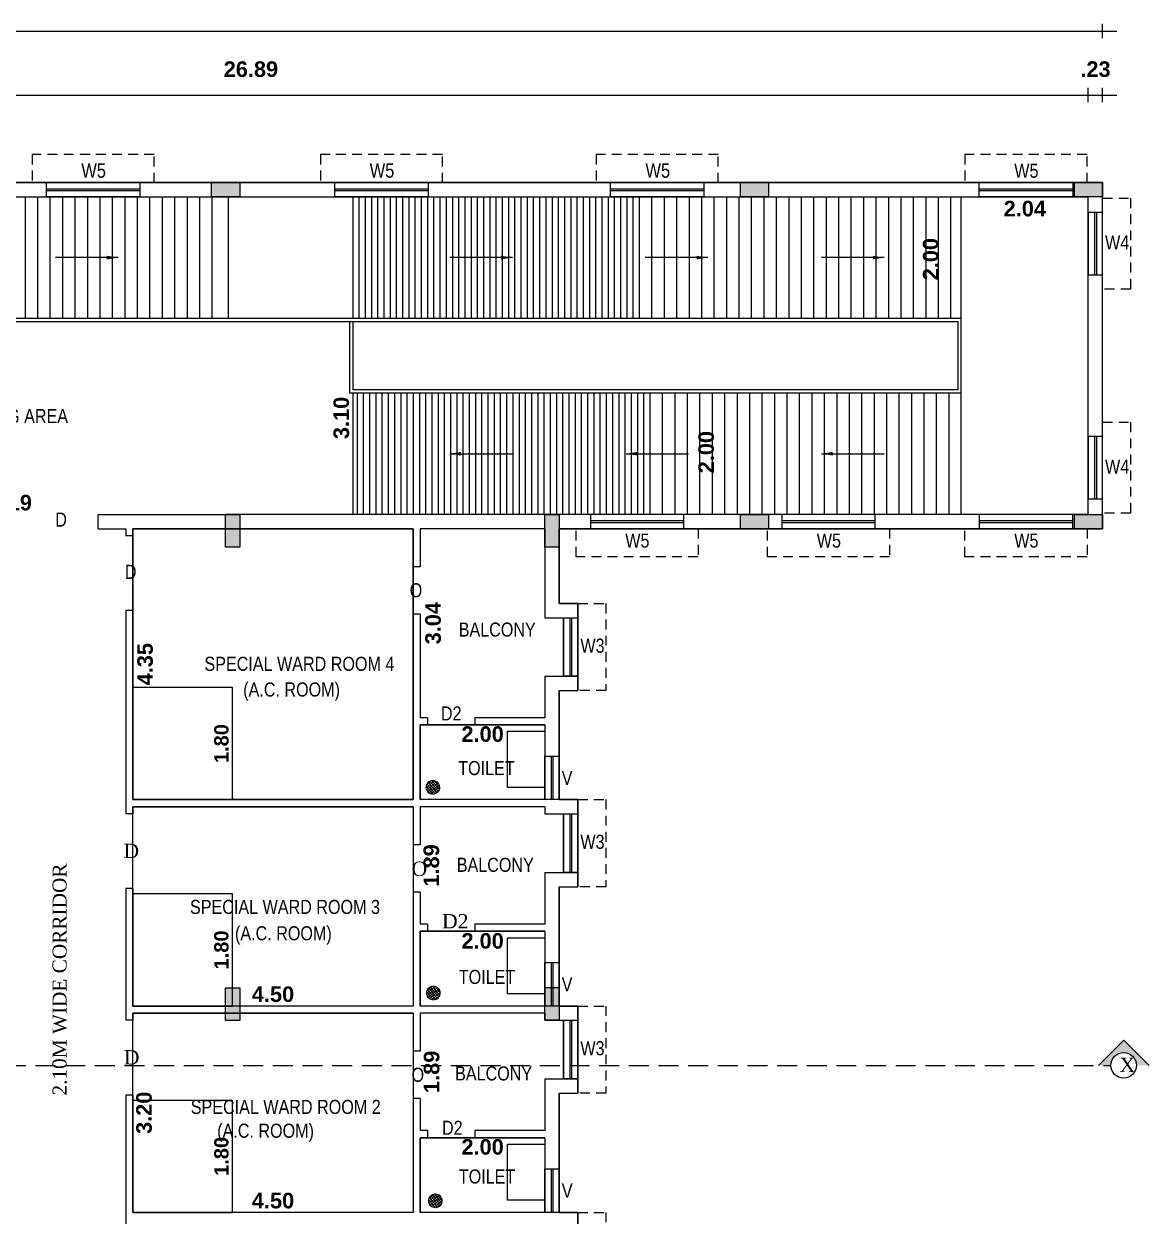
# Model space of a CAD drawing. Header units: metres. Extents: x 1336 to 1656, y -163 to -53.
# Drawn here: x 1477.2 to 1495.27, y -126.99 to -107.84 of the extents above; entities that cross this region are included whole.
import ezdxf

# ---------------------------------------------------------------- set-up
doc = ezdxf.new("R2010")
doc.units = ezdxf.units.M
doc.header["$PDMODE"] = 3
doc.header["$PDSIZE"] = -15
doc.linetypes.add('HIDDEN', pattern=[9.525, 6.35, -3.175])
for name, color, linetype in [('.', 7, 'Continuous'), ('BLK_1_FLR_1_BLT_UP_AREA', 12, 'Continuous'), ('BLK_1_FLR_1_CARPET_AREA', 12, 'Continuous'), ('BLK_1_FLR_1_REGULAR_ROOM_12', 7, 'Continuous'), ('BLK_1_FLR_1_REGULAR_ROOM_13', 7, 'Continuous'), ('BLK_1_FLR_1_REGULAR_ROOM_14', 12, 'Continuous'), ('BLK_1_FLR_1_ROOF_AREA', 54, 'Continuous'), ('BLK_1_FLR_1_ROOM_12_LIGHT_VENTILATION_1', 7, 'Continuous'), ('BLK_1_FLR_1_ROOM_13_LIGHT_VENTILATION_1', 7, 'Continuous'), ('BLK_1_FLR_1_ROOM_14_LIGHT_VENTILATION_1', 7, 'Continuous'), ('BLK_1_FLR_1_WC_BATH', 3, 'Continuous'), ('TOILET_VENTILATION', 7, 'Continuous')]:
    doc.layers.add(name, color=color, linetype=linetype)
doc.layers.add('BLK_1_FLR_1_WASH', color=55, linetype='Continuous', lineweight=5)
doc.styles.add('Ar Bold', font='arialbd.ttf')
doc.styles.get("Standard").update_dxf_attribs({"font": 'times.ttf'})
doc.styles.add('style5', font='swissc.ttf')
doc.dimstyles.new('Copy(5) of Standard', dxfattribs={"dimtxt": 0.23, "dimasz": 0.18, "dimexe": 0.18, "dimexo": 0.0625, "dimgap": 0.09, "dimtad": 0, "dimtih": 1, "dimtoh": 1, "dimzin": 0, "dimdsep": 46, "dimtxsty": 'Standard', "dimcen": 0.09, "dimadec": 0, "dimazin": 0, "dimtfac": 1, "dimtofl": 0, "dimtmove": 0, "dimatfit": 3, "dimfxl": 0, "dimtolj": 1, "dimtzin": 0, "dimarcsym": 0})
doc.dimstyles.new('~dimensions', dxfattribs={"dimtxt": 0.25, "dimasz": 0.17, "dimexe": 0.05, "dimexo": 0.0625, "dimgap": 0.06, "dimtad": 1, "dimzin": 4, "dimdsep": 46, "dimtxsty": 'Ar Bold', "dimcen": 0.09, "dimse1": 1, "dimse2": 1, "dimsd1": 1, "dimsd2": 1, "dimclrt": 71, "dimadec": 0, "dimazin": 0, "dimtfac": 1, "dimtix": 1, "dimtofl": 0, "dimtmove": 2, "dimatfit": 3, "dimfxl": 0, "dimtolj": 1, "dimtzin": 0, "dimarcsym": 0})
pattern_1 = [(38.805684, (75.312656, -255.53128), (-0.0198971256, 0.02474200664), []), (128.805684, (75.312656, -255.53128), (-0.02474200664, -0.0198971256), [])]
pattern_2 = [(38.805684, (75.281885, -252.193918), (-0.0198971256, 0.02474200664), []), (128.805684, (75.281885, -252.193918), (-0.02474200664, -0.0198971256), [])]
pattern_3 = [(38.805684, (75.272835, -248.889802), (-0.0198971256, 0.02474200664), []), (128.805684, (75.272835, -248.889802), (-0.02474200664, -0.0198971256), [])]

# ---------------------------------------------------------------- blocks, each defined once
blk = doc.blocks.new('*D1077')
at = {"layer": 'Defpoints', "color": 0}
for p in [(1478.952, -126.934), (1483.452, -126.934), (1483.452, -126.934)]:
    blk.add_point(p, dxfattribs=at)
at = {"color": 71, "insert": (1481.202, -126.746), "char_height": 0.25, "attachment_point": 5, "style": 'Ar Bold'}
blk.add_mtext('\\A1;4.50', dxfattribs=at)
blk = doc.blocks.new('*D1079')
at = {"layer": 'Defpoints', "color": 0}
for p in [(1478.952, -123.734), (1479.32, -123.734), (1478.952, -126.934)]:
    blk.add_point(p, dxfattribs=at)
at = {"color": 71, "insert": (1479.132, -125.334), "char_height": 0.25, "attachment_point": 5, "rotation": 90, "style": 'Ar Bold'}
blk.add_mtext('\\A1;3.20', dxfattribs=at)
blk = doc.blocks.new('*D1081')
at = {"layer": 'Defpoints', "color": 0}
for p in [(1483.567, -125.734), (1485.567, -125.734), (1485.567, -126.07)]:
    blk.add_point(p, dxfattribs=at)
at = {"color": 71, "insert": (1484.567, -125.883), "char_height": 0.25, "attachment_point": 5, "style": 'Ar Bold'}
blk.add_mtext('\\A1;2.00', dxfattribs=at)
blk = doc.blocks.new('*D1082')
at = {"layer": 'Defpoints', "color": 0}
for p in [(1483.567, -123.734), (1483.936, -123.734), (1483.567, -125.619)]:
    blk.add_point(p, dxfattribs=at)
at = {"color": 71, "insert": (1483.749, -124.676), "char_height": 0.25, "attachment_point": 5, "rotation": 90, "style": 'Ar Bold'}
blk.add_mtext('\\A1;1.89', dxfattribs=at)
blk = doc.blocks.new('*D1083')
at = {"layer": 'Defpoints', "color": 0}
for p in [(1478.952, -123.619), (1483.452, -123.619), (1483.452, -123.619)]:
    blk.add_point(p, dxfattribs=at)
at = {"color": 71, "insert": (1481.202, -123.431), "char_height": 0.25, "attachment_point": 5, "style": 'Ar Bold'}
blk.add_mtext('\\A1;4.50', dxfattribs=at)
blk = doc.blocks.new('*D1084')
at = {"layer": 'Defpoints', "color": 0}
for p in [(1483.567, -122.419), (1485.567, -122.419), (1485.567, -122.762)]:
    blk.add_point(p, dxfattribs=at)
at = {"color": 71, "insert": (1484.567, -122.574), "char_height": 0.25, "attachment_point": 5, "style": 'Ar Bold'}
blk.add_mtext('\\A1;2.00', dxfattribs=at)
blk = doc.blocks.new('*D1085')
at = {"layer": 'Defpoints', "color": 0}
for p in [(1483.567, -120.419), (1483.933, -120.419), (1483.567, -122.304)]:
    blk.add_point(p, dxfattribs=at)
at = {"color": 71, "insert": (1483.745, -121.361), "char_height": 0.25, "attachment_point": 5, "rotation": 90, "style": 'Ar Bold'}
blk.add_mtext('\\A1;1.89', dxfattribs=at)
blk = doc.blocks.new('*D1086')
at = {"layer": 'Defpoints', "color": 0}
for p in [(1478.952, -115.954), (1479.283, -115.954), (1478.952, -120.304)]:
    blk.add_point(p, dxfattribs=at)
at = {"color": 71, "insert": (1479.149, -118.129), "char_height": 0.25, "attachment_point": 5, "rotation": 90, "style": 'Ar Bold'}
blk.add_mtext('\\A1;4.35', dxfattribs=at)
blk = doc.blocks.new('*D1087')
at = {"layer": 'Defpoints', "color": 0}
for p in [(1483.567, -119.104), (1485.567, -119.104), (1485.567, -119.441)]:
    blk.add_point(p, dxfattribs=at)
at = {"color": 71, "insert": (1484.567, -119.253), "char_height": 0.25, "attachment_point": 5, "style": 'Ar Bold'}
blk.add_mtext('\\A1;2.00', dxfattribs=at)
blk = doc.blocks.new('*D1088')
at = {"layer": 'Defpoints', "color": 0}
for p in [(1483.567, -115.954), (1483.961, -115.954), (1483.567, -118.989)]:
    blk.add_point(p, dxfattribs=at)
at = {"color": 71, "insert": (1483.773, -117.471), "char_height": 0.25, "attachment_point": 5, "rotation": 90, "style": 'Ar Bold'}
blk.add_mtext('\\A1;3.04', dxfattribs=at)
blk = doc.blocks.new('*D1115')
at = {"layer": 'Defpoints', "color": 0}
for p in [(1471.302, -115.724), (1482.487, -115.724), (1482.487, -115.724)]:
    blk.add_point(p, dxfattribs=at)
at = {"color": 71, "insert": (1476.894, -115.536), "char_height": 0.25, "attachment_point": 5, "style": 'Ar Bold'}
blk.add_mtext('\\A1;11.19', dxfattribs=at)
blk = doc.blocks.new('*D1116')
at = {"layer": 'Defpoints', "color": 0}
for p in [(1482.487, -112.624), (1482.487, -112.624), (1482.487, -115.724)]:
    blk.add_point(p, dxfattribs=at)
at = {"color": 71, "insert": (1482.299, -114.174), "char_height": 0.25, "attachment_point": 5, "rotation": 90, "style": 'Ar Bold'}
blk.add_mtext('\\A1;3.10', dxfattribs=at)
blk = doc.blocks.new('*D1118')
at = {"layer": 'Defpoints', "color": 0}
for p in [(1494.292, -108.762), (1467.402, -108.875), (1494.292, -108.875)]:
    blk.add_point(p, dxfattribs=at)
at = {"color": 71, "insert": (1480.847, -108.574), "char_height": 0.25, "attachment_point": 5, "style": 'Ar Bold'}
blk.add_mtext('\\A1;26.89', dxfattribs=at)
blk = doc.blocks.new('*D1119')
at = {"layer": 'Defpoints', "color": 0}
for p in [(1494.522, -108.762), (1494.292, -108.875), (1494.522, -108.875)]:
    blk.add_point(p, dxfattribs=at)
at = {"color": 71, "insert": (1494.407, -108.574), "char_height": 0.25, "attachment_point": 5, "style": 'Ar Bold'}
blk.add_mtext('\\A1;.23', dxfattribs=at)
blk = doc.blocks.new('*D1121')
at = {"layer": 'Defpoints', "color": 0}
for p in [(1471.302, -115.724), (1482.487, -115.724), (1482.487, -115.724)]:
    blk.add_point(p, dxfattribs=at)
at = {"color": 71, "insert": (1476.894, -115.536), "char_height": 0.25, "attachment_point": 5, "style": 'Ar Bold'}
blk.add_mtext('\\A1;11.19', dxfattribs=at)
blk = doc.blocks.new('*D1127')
at = {"layer": 'Defpoints', "color": 0}
for p in [(1491.887, -110.624), (1491.887, -112.624), (1491.949, -112.624)]:
    blk.add_point(p, dxfattribs=at)
at = {"color": 71, "insert": (1491.762, -111.624), "char_height": 0.25, "attachment_point": 5, "rotation": 90, "style": 'Ar Bold'}
blk.add_mtext('\\A1;2.00', dxfattribs=at)
blk = doc.blocks.new('*D1128')
at = {"layer": 'Defpoints', "color": 0}
for p in [(1487.344, -113.724), (1487.344, -115.724), (1488.345, -115.724)]:
    blk.add_point(p, dxfattribs=at)
at = {"color": 71, "insert": (1488.158, -114.724), "char_height": 0.25, "attachment_point": 5, "rotation": 90, "style": 'Ar Bold'}
blk.add_mtext('\\A1;2.00', dxfattribs=at)
blk = doc.blocks.new('*D1129')
at = {"layer": 'Defpoints', "color": 0}
for p in [(1492.252, -110.874), (1492.252, -111.002), (1494.292, -110.874)]:
    blk.add_point(p, dxfattribs=at)
at = {"color": 71, "insert": (1493.272, -110.814), "char_height": 0.25, "attachment_point": 5, "style": 'Ar Bold'}
blk.add_mtext('\\A1;2.04', dxfattribs=at)

msp = doc.modelspace()

# ---------------------------------------------------------------- hatches: boundary and pattern name
at = {"layer": '.'}
h = msp.add_hatch(color=256, dxfattribs=at)
h.dxf.hatch_style = 1
h.paths.add_polyline_path([(1480.2166, -110.3938), (1480.2166, -110.6238), (1480.6666, -110.6238), (1480.6666, -110.3938)])
h = msp.add_hatch(color=256, dxfattribs=at)
h.dxf.hatch_style = 1
h.paths.add_polyline_path([(1488.7096, -110.3938), (1488.7096, -110.6238), (1489.1596, -110.6238), (1489.1596, -110.3938)])
h = msp.add_hatch(color=256, dxfattribs=at)
h.dxf.hatch_style = 1
h.paths.add_polyline_path([(1494.0716, -110.3938), (1494.0716, -110.6238), (1494.5216, -110.6238), (1494.5216, -110.3938)])
h = msp.add_hatch(color=256, dxfattribs=at)
h.dxf.hatch_style = 1
h.paths.add_polyline_path([(1480.6666, -115.7238), (1480.4366, -115.7238), (1480.4366, -116.2488), (1480.6666, -116.2488)])
h = msp.add_hatch(color=256, dxfattribs=at)
h.dxf.hatch_style = 1
h.paths.add_polyline_path([(1485.7966, -115.7238), (1485.5666, -115.7238), (1485.5666, -116.2488), (1485.7966, -116.2488)])
h = msp.add_hatch(color=256, dxfattribs=at)
h.dxf.hatch_style = 1
h.paths.add_polyline_path([(1488.7096, -115.7238), (1488.7096, -115.9538), (1489.1596, -115.9538), (1489.1596, -115.7238)])
h = msp.add_hatch(color=256, dxfattribs=at)
h.dxf.hatch_style = 1
h.paths.add_polyline_path([(1494.0716, -115.7238), (1494.0716, -115.9538), (1494.5216, -115.9538), (1494.5216, -115.7238)])
h = msp.add_hatch(color=256, dxfattribs=at)
h.dxf.hatch_style = 1
h.paths.add_polyline_path([(1480.6666, -123.3288), (1480.4366, -123.3288), (1480.4366, -123.8538), (1480.6666, -123.8538)])
h = msp.add_hatch(color=256, dxfattribs=at)
h.dxf.hatch_style = 1
h.paths.add_polyline_path([(1485.7966, -123.3238), (1485.5666, -123.3238), (1485.5666, -123.8488), (1485.7966, -123.8488)])
msp.add_hatch(color=256).paths.add_polyline_path([(1494.8618, -124.165), (1494.4551, -124.5717), (1494.6539, -124.5717, -1), (1495.0632, -124.5717), (1495.2685, -124.5717)])
at = {"layer": 'BLK_1_FLR_1_WASH'}
h = msp.add_hatch(dxfattribs=at)
h.set_pattern_fill('ANSI37', color=60, scale=0.01, angle=-6.19432)
h.set_pattern_definition(pattern_3)
edge = h.paths.add_edge_path()
edge.add_arc((1483.7681, -120.1064), 0.1112, 11.71868, 371.71868)
h.paths.add_polyline_path([(1483.7465, -120.0679), (1483.879, -120.0979), (1483.7307, -120.0646), (1483.7466, -120.0686)], flags=16)
h = msp.add_hatch(dxfattribs=at)
h.set_pattern_fill('ANSI37', color=60, scale=0.01, angle=-6.19432)
h.set_pattern_definition(pattern_3)
edge = h.paths.add_edge_path()
edge.add_arc((1483.7681, -120.1064), 0.1112, 11.71868, 371.71868)
h.paths.add_polyline_path([(1483.7465, -120.0679), (1483.879, -120.0979), (1483.7307, -120.0646), (1483.7466, -120.0686)], flags=16)
h = msp.add_hatch(dxfattribs=at)
h.set_pattern_fill('ANSI37', color=60, scale=0.01, angle=-6.19432)
h.set_pattern_definition(pattern_2)
edge = h.paths.add_edge_path()
edge.add_arc((1483.7772, -123.4106), 0.1112, 11.71868, 371.71868)
h.paths.add_polyline_path([(1483.7555, -123.372), (1483.8881, -123.4021), (1483.7398, -123.3687), (1483.7556, -123.3727)], flags=16)
h = msp.add_hatch(dxfattribs=at)
h.set_pattern_fill('ANSI37', color=60, scale=0.01, angle=-6.19432)
h.set_pattern_definition(pattern_2)
edge = h.paths.add_edge_path()
edge.add_arc((1483.7772, -123.4106), 0.1112, 11.71868, 371.71868)
h.paths.add_polyline_path([(1483.7555, -123.372), (1483.8881, -123.4021), (1483.7398, -123.3687), (1483.7556, -123.3727)], flags=16)
h = msp.add_hatch(dxfattribs=at)
h.set_pattern_fill('ANSI37', color=60, scale=0.01, angle=-6.19432)
h.set_pattern_definition(pattern_1)
edge = h.paths.add_edge_path()
edge.add_arc((1483.8079, -126.7479), 0.1112, 11.71868, 371.71868)
h.paths.add_polyline_path([(1483.7863, -126.7094), (1483.9188, -126.7394), (1483.7705, -126.7061), (1483.7864, -126.7101)], flags=16)
h = msp.add_hatch(dxfattribs=at)
h.set_pattern_fill('ANSI37', color=60, scale=0.01, angle=-6.19432)
h.set_pattern_definition(pattern_1)
edge = h.paths.add_edge_path()
edge.add_arc((1483.8079, -126.7479), 0.1112, 11.71868, 371.71868)
h.paths.add_polyline_path([(1483.7863, -126.7094), (1483.9188, -126.7394), (1483.7705, -126.7061), (1483.7864, -126.7101)], flags=16)

# ---------------------------------------------------------------- linework, layer by layer
at = {"color": 4}
for p, q in [((1466.9416, -107.9598), (1494.7516, -107.9598)), ((1494.5216, -108.0748), (1494.5216, -107.8448)), ((1494.2916, -109.1047), (1494.2916, -108.8747)), ((1494.5216, -109.1047), (1494.5216, -108.8747)), ((1466.9416, -108.9897), (1494.7516, -108.9897)), ((1477.5635, -110.4938), (1479.0635, -110.4938)), ((1477.5635, -110.5238), (1479.0635, -110.5238)), ((1482.1935, -110.4938), (1483.6935, -110.4938)), ((1482.1935, -110.5238), (1483.6935, -110.5238)), ((1486.621, -110.4938), (1488.121, -110.4938)), ((1486.621, -110.5238), (1488.121, -110.5238)), ((1492.5416, -110.4938), (1494.0416, -110.4938)), ((1492.5416, -110.5238), (1494.0416, -110.5238)), ((1494.3916, -110.8738), (1494.3916, -111.8738)), ((1494.4216, -110.8738), (1494.4216, -111.8738)), ((1494.3916, -114.4738), (1494.3916, -115.4738)), ((1494.4216, -114.4738), (1494.4216, -115.4738)), ((1486.2966, -115.8238), (1487.7966, -115.8238)), ((1489.3716, -115.8238), (1490.8716, -115.8238)), ((1492.5416, -115.8238), (1494.0416, -115.8238)), ((1486.2966, -115.8538), (1487.7966, -115.8538)), ((1489.3716, -115.8538), (1490.8716, -115.8538)), ((1492.5416, -115.8538), (1494.0416, -115.8538)), ((1485.8666, -117.3838), (1485.8666, -118.3238)), ((1485.9666, -117.3838), (1485.9666, -118.3238)), ((1485.9966, -117.3838), (1485.9966, -118.3238)), ((1485.8666, -120.5338), (1485.8666, -121.4738)), ((1485.9666, -120.5338), (1485.9666, -121.4738)), ((1485.9966, -120.5338), (1485.9966, -121.4738)), ((1485.8666, -123.8488), (1485.8666, -124.7888)), ((1485.9666, -123.8488), (1485.9666, -124.7888)), ((1485.9966, -123.8488), (1485.9966, -124.7888))]:
    msp.add_line(p, q, dxfattribs=at)
at = {"color": 1}
for p, q in [((1467.1716, -110.3938), (1494.5216, -110.3938)), ((1494.5216, -115.9538), (1494.5216, -110.3938)), ((1467.4016, -110.6238), (1494.2916, -110.6238)), ((1494.2916, -115.7238), (1494.2916, -110.6238)), ((1478.3966, -115.7238), (1480.4366, -115.7238)), ((1478.3966, -115.9538), (1478.3966, -115.7238)), ((1494.2916, -115.7238), (1480.4366, -115.7238)), ((1478.3966, -115.9538), (1478.8366, -115.9538)), ((1478.8366, -115.9538), (1478.8366, -116.0688)), ((1483.4466, -115.9538), (1478.9516, -115.9538)), ((1478.9516, -115.9538), (1478.9516, -116.0688)), ((1483.4516, -115.9538), (1481.5916, -115.9538)), ((1483.4516, -115.9538), (1483.4516, -116.5638)), ((1485.5666, -115.9538), (1483.5666, -115.9538)), ((1485.5666, -115.9538), (1483.5666, -115.9538)), ((1483.5666, -115.9538), (1483.5666, -116.5638)), ((1485.5666, -115.9538), (1485.5666, -117.3838)), ((1485.7966, -115.9538), (1485.7966, -117.1538)), ((1494.5216, -115.9538), (1485.7966, -115.9538)), ((1478.9516, -116.0688), (1478.8366, -116.0688)), ((1483.5666, -116.5638), (1483.4516, -116.5638)), ((1485.7966, -117.1538), (1486.0966, -117.1538)), ((1486.0966, -117.1538), (1486.0966, -118.5538)), ((1478.8366, -117.2688), (1478.8366, -120.5338)), ((1478.9516, -117.2688), (1478.8366, -117.2688)), ((1478.9516, -117.2688), (1478.9516, -120.3038)), ((1483.4516, -117.3238), (1483.4516, -120.3038)), ((1483.5666, -117.3238), (1483.4516, -117.3238)), ((1483.5666, -117.3238), (1483.5666, -118.9888)), ((1485.5666, -117.3838), (1486.0966, -117.3838)), ((1485.5666, -118.3238), (1485.5666, -118.9888)), ((1485.5666, -118.3238), (1486.0966, -118.3238)), ((1485.7966, -118.5538), (1485.7966, -120.3038)), ((1485.7966, -118.5538), (1486.0966, -118.5538)), ((1483.6816, -118.9888), (1483.5666, -118.9888)), ((1483.5666, -119.1038), (1483.5666, -120.3038)), ((1485.5666, -119.1038), (1483.5666, -119.1038)), ((1483.6816, -118.9888), (1483.6816, -119.1038)), ((1485.5666, -118.9888), (1484.4416, -118.9888)), ((1484.4416, -118.9888), (1484.4416, -119.1038)), ((1485.5666, -119.1038), (1485.5666, -120.3038)), ((1483.4516, -120.3038), (1478.9516, -120.3038)), ((1478.9516, -120.4188), (1478.9516, -120.5338)), ((1483.4516, -120.4188), (1478.9516, -120.4188)), ((1483.4516, -120.4188), (1483.4516, -121.0288)), ((1485.5666, -120.3038), (1483.5666, -120.3038)), ((1485.5666, -120.4188), (1483.5666, -120.4188)), ((1483.5666, -120.4188), (1483.5666, -121.0288)), ((1485.5666, -120.4188), (1485.5666, -120.5338)), ((1485.7966, -120.3038), (1486.0966, -120.3038)), ((1486.0966, -120.3038), (1486.0966, -121.7038)), ((1478.9516, -120.5338), (1478.8366, -120.5338)), ((1485.5666, -120.5338), (1486.0966, -120.5338)), ((1483.5666, -121.0288), (1483.4516, -121.0288)), ((1485.5666, -121.4738), (1485.5666, -122.3038)), ((1485.5666, -121.4738), (1486.0966, -121.4738)), ((1478.8366, -121.7338), (1478.8366, -123.8488)), ((1478.9516, -121.7338), (1478.8366, -121.7338)), ((1478.9516, -121.7338), (1478.9516, -123.6188)), ((1485.7966, -121.7038), (1485.7966, -123.6188)), ((1485.7966, -121.7038), (1486.0966, -121.7038)), ((1483.4516, -121.7888), (1483.4516, -123.6188)), ((1483.5666, -121.7888), (1483.4516, -121.7888)), ((1483.5666, -121.7888), (1483.5666, -122.3038)), ((1483.6816, -122.3038), (1483.5666, -122.3038)), ((1483.6816, -122.3038), (1483.6816, -122.4188)), ((1485.5666, -122.3038), (1484.4416, -122.3038)), ((1484.4416, -122.3038), (1484.4416, -122.4188)), ((1483.5666, -122.4188), (1483.5666, -123.6188)), ((1485.5666, -122.4188), (1483.5666, -122.4188)), ((1485.5666, -122.4188), (1485.5666, -123.6188)), ((1483.4516, -123.6188), (1478.9516, -123.6188)), ((1485.5666, -123.6188), (1483.5666, -123.6188)), ((1485.7966, -123.6188), (1486.0966, -123.6188)), ((1486.0966, -123.6188), (1486.0966, -125.0188)), ((1478.9516, -123.8488), (1478.8366, -123.8488)), ((1478.9516, -123.7338), (1478.9516, -123.8488)), ((1483.4516, -123.7338), (1478.9516, -123.7338)), ((1483.4516, -123.7338), (1483.4516, -124.3438)), ((1485.5666, -123.7338), (1483.5666, -123.7338)), ((1483.5666, -123.7338), (1483.5666, -124.3438)), ((1485.5666, -123.7338), (1485.5666, -123.8488)), ((1485.5666, -123.8488), (1486.0966, -123.8488)), ((1483.5666, -124.3438), (1483.4516, -124.3438)), ((1485.5666, -124.7888), (1485.5666, -125.6188)), ((1485.5666, -124.7888), (1486.0966, -124.7888)), ((1485.7966, -125.0188), (1485.7966, -126.9338)), ((1485.7966, -125.0188), (1486.0966, -125.0188)), ((1478.8366, -125.0488), (1478.8366, -127.1638)), ((1478.9516, -125.0488), (1478.8366, -125.0488)), ((1478.9516, -125.0488), (1478.9516, -126.9338)), ((1483.4516, -125.1038), (1483.4516, -126.9338)), ((1483.5666, -125.1038), (1483.4516, -125.1038)), ((1483.5666, -125.1038), (1483.5666, -125.6188)), ((1483.6816, -125.6188), (1483.5666, -125.6188)), ((1483.5666, -125.7338), (1483.5666, -126.9338)), ((1485.5666, -125.7338), (1483.5666, -125.7338)), ((1483.6816, -125.6188), (1483.6816, -125.7338)), ((1485.5666, -125.6188), (1484.4416, -125.6188)), ((1484.4416, -125.6188), (1484.4416, -125.7338)), ((1485.5666, -125.7338), (1485.5666, -126.9338)), ((1483.4516, -126.9338), (1478.9516, -126.9338)), ((1485.5666, -126.9338), (1483.5666, -126.9338)), ((1485.7966, -126.9338), (1486.0966, -126.9338)), ((1486.0966, -126.9338), (1486.0966, -128.3338))]:
    msp.add_line(p, q, dxfattribs=at)
at = {"color": 252}
for p, q in [((1477.2266, -112.5738), (1477.2266, -110.6238)), ((1477.4266, -112.5738), (1477.4266, -110.6238)), ((1477.6266, -112.5738), (1477.6266, -110.6238)), ((1477.8266, -112.5738), (1477.8266, -110.6238)), ((1478.0266, -112.5738), (1478.0266, -110.6238)), ((1478.2266, -112.5738), (1478.2266, -110.6238)), ((1478.4266, -112.5738), (1478.4266, -110.6238)), ((1478.6266, -112.5738), (1478.6266, -110.6238)), ((1478.8266, -112.5738), (1478.8266, -110.6238)), ((1479.0266, -112.5738), (1479.0266, -110.6238)), ((1479.2266, -112.5738), (1479.2266, -110.6238)), ((1479.4266, -112.5738), (1479.4266, -110.6238)), ((1479.6266, -112.5738), (1479.6266, -110.6238)), ((1479.8266, -112.5738), (1479.8266, -110.6238)), ((1480.0266, -112.5738), (1480.0266, -110.6238)), ((1480.2266, -112.5738), (1480.2266, -110.6238)), ((1482.5866, -112.5738), (1482.5866, -110.6238)), ((1482.6866, -112.5738), (1482.6866, -110.6238)), ((1482.7866, -112.5738), (1482.7866, -110.6238)), ((1482.8866, -112.5738), (1482.8866, -110.6238)), ((1482.9866, -112.5738), (1482.9866, -110.6238)), ((1483.0866, -112.5738), (1483.0866, -110.6238)), ((1483.1866, -112.5738), (1483.1866, -110.6238)), ((1483.2866, -112.5738), (1483.2866, -110.6238)), ((1483.3866, -112.5738), (1483.3866, -110.6238)), ((1483.4866, -112.5738), (1483.4866, -110.6238)), ((1483.5866, -112.5738), (1483.5866, -110.6238)), ((1483.6866, -112.5738), (1483.6866, -110.6238)), ((1483.7866, -112.5738), (1483.7866, -110.6238)), ((1483.8866, -112.5738), (1483.8866, -110.6238)), ((1483.9866, -112.5738), (1483.9866, -110.6238)), ((1484.0866, -112.5738), (1484.0866, -110.6238)), ((1484.1866, -112.5738), (1484.1866, -110.6238)), ((1484.2866, -112.5738), (1484.2866, -110.6238)), ((1484.3866, -112.5738), (1484.3866, -110.6238)), ((1484.3866, -112.5738), (1484.3866, -110.6238)), ((1484.4866, -112.5738), (1484.4866, -110.6238)), ((1484.5866, -112.5738), (1484.5866, -110.6238)), ((1484.6866, -112.5738), (1484.6866, -110.6238)), ((1484.7866, -112.5738), (1484.7866, -110.6238)), ((1484.8866, -112.5738), (1484.8866, -110.6238)), ((1484.9866, -112.5738), (1484.9866, -110.6238)), ((1485.0866, -112.5738), (1485.0866, -110.6238)), ((1485.1866, -112.5738), (1485.1866, -110.6238)), ((1485.2866, -112.5738), (1485.2866, -110.6238)), ((1485.3866, -112.5738), (1485.3866, -110.6238)), ((1485.4866, -112.5738), (1485.4866, -110.6238)), ((1485.5866, -112.5738), (1485.5866, -110.6238)), ((1485.6866, -112.5738), (1485.6866, -110.6238)), ((1485.7866, -112.5738), (1485.7866, -110.6238)), ((1485.8866, -112.5738), (1485.8866, -110.6238)), ((1485.9866, -112.5738), (1485.9866, -110.6238)), ((1486.0866, -112.5738), (1486.0866, -110.6238)), ((1486.1866, -112.5738), (1486.1866, -110.6238)), ((1486.2866, -112.5738), (1486.2866, -110.6238)), ((1486.3866, -112.5738), (1486.3866, -110.6238)), ((1486.4866, -112.5738), (1486.4866, -110.6238)), ((1486.5866, -112.5738), (1486.5866, -110.6238)), ((1486.6866, -112.5738), (1486.6866, -110.6238)), ((1486.7866, -112.5738), (1486.7866, -110.6238)), ((1486.8866, -112.5738), (1486.8866, -110.6238)), ((1486.9866, -112.5738), (1486.9866, -110.6238)), ((1487.0866, -112.5738), (1487.0866, -110.6238)), ((1487.2866, -112.5738), (1487.2866, -110.6238)), ((1487.4866, -112.5738), (1487.4866, -110.6238)), ((1487.6866, -112.5738), (1487.6866, -110.6238)), ((1487.8866, -112.5738), (1487.8866, -110.6238)), ((1488.0866, -112.5738), (1488.0866, -110.6238)), ((1488.2866, -112.5738), (1488.2866, -110.6238)), ((1488.4866, -112.5738), (1488.4866, -110.6238)), ((1488.6866, -112.5738), (1488.6866, -110.6238)), ((1488.8866, -112.5738), (1488.8866, -110.6238)), ((1489.0866, -112.5738), (1489.0866, -110.6238)), ((1489.2866, -112.5738), (1489.2866, -110.6238)), ((1489.4866, -112.5738), (1489.4866, -110.6238)), ((1489.6866, -112.5738), (1489.6866, -110.6238)), ((1489.8866, -112.5738), (1489.8866, -110.6238)), ((1490.0866, -112.5738), (1490.0866, -110.6238)), ((1490.2866, -112.5738), (1490.2866, -110.6238)), ((1490.4866, -112.5738), (1490.4866, -110.6238)), ((1490.6866, -112.5738), (1490.6866, -110.6238)), ((1490.8866, -112.5738), (1490.8866, -110.6238)), ((1491.0866, -112.5738), (1491.0866, -110.6238)), ((1491.2866, -112.5738), (1491.2866, -110.6238)), ((1491.4866, -112.5738), (1491.4866, -110.6238)), ((1491.6866, -112.5738), (1491.6866, -110.6238)), ((1491.8866, -112.5738), (1491.8866, -110.6238)), ((1492.0866, -112.5738), (1492.0866, -110.6238)), ((1482.5516, -113.7738), (1482.5516, -115.7238)), ((1482.6516, -113.7738), (1482.6516, -115.7238)), ((1482.7516, -113.7738), (1482.7516, -115.7238)), ((1482.8516, -113.7738), (1482.8516, -115.7238)), ((1482.9516, -113.7738), (1482.9516, -115.7238)), ((1483.0516, -113.7738), (1483.0516, -115.7238)), ((1483.1516, -113.7738), (1483.1516, -115.7238)), ((1483.2516, -113.7738), (1483.2516, -115.7238)), ((1483.3516, -113.7738), (1483.3516, -115.7238)), ((1483.4516, -113.7738), (1483.4516, -115.7238)), ((1483.5516, -113.7738), (1483.5516, -115.7238)), ((1483.6516, -113.7738), (1483.6516, -115.7238)), ((1483.7516, -113.7738), (1483.7516, -115.7238)), ((1483.8516, -113.7738), (1483.8516, -115.7238)), ((1483.9516, -113.7738), (1483.9516, -115.7238)), ((1484.0516, -113.7738), (1484.0516, -115.7238)), ((1484.1516, -113.7738), (1484.1516, -115.7238)), ((1484.2516, -113.7738), (1484.2516, -115.7238)), ((1484.3516, -113.7738), (1484.3516, -115.7238)), ((1484.4516, -113.7738), (1484.4516, -115.7238)), ((1484.5516, -113.7738), (1484.5516, -115.7238)), ((1484.5516, -113.7738), (1484.5516, -115.7238)), ((1484.6516, -113.7738), (1484.6516, -115.7238)), ((1484.7516, -113.7738), (1484.7516, -115.7238)), ((1484.8516, -113.7738), (1484.8516, -115.7238)), ((1484.9516, -113.7738), (1484.9516, -115.7238)), ((1485.0516, -113.7738), (1485.0516, -115.7238)), ((1485.1516, -113.7738), (1485.1516, -115.7238)), ((1485.2516, -113.7738), (1485.2516, -115.7238)), ((1485.3516, -113.7738), (1485.3516, -115.7238)), ((1485.4516, -113.7738), (1485.4516, -115.7238)), ((1485.5516, -113.7738), (1485.5516, -115.7238)), ((1485.6516, -113.7738), (1485.6516, -115.7238)), ((1485.7516, -113.7738), (1485.7516, -115.7238)), ((1485.8516, -113.7738), (1485.8516, -115.7238)), ((1485.9516, -113.7738), (1485.9516, -115.7238)), ((1486.0516, -113.7738), (1486.0516, -115.7238)), ((1486.1516, -113.7738), (1486.1516, -115.7238)), ((1486.2516, -113.7738), (1486.2516, -115.7238)), ((1486.3516, -113.7738), (1486.3516, -115.7238)), ((1486.4516, -113.7738), (1486.4516, -115.7238)), ((1486.5516, -113.7738), (1486.5516, -115.7238)), ((1486.6516, -113.7738), (1486.6516, -115.7238)), ((1486.7516, -113.7738), (1486.7516, -115.7238)), ((1486.8516, -113.7738), (1486.8516, -115.7238)), ((1486.9516, -113.7738), (1486.9516, -115.7238)), ((1487.0516, -113.7738), (1487.0516, -115.7238)), ((1487.1516, -113.7738), (1487.1516, -115.7238)), ((1487.2516, -113.7738), (1487.2516, -115.7238)), ((1487.4516, -113.7738), (1487.4516, -115.7238)), ((1487.6516, -113.7738), (1487.6516, -115.7238)), ((1487.8516, -113.7738), (1487.8516, -115.7238)), ((1488.0516, -113.7738), (1488.0516, -115.7238)), ((1488.2516, -113.7738), (1488.2516, -115.7238)), ((1488.4516, -113.7738), (1488.4516, -115.7238)), ((1488.6516, -113.7738), (1488.6516, -115.7238)), ((1488.8516, -113.7738), (1488.8516, -115.7238)), ((1489.0516, -113.7738), (1489.0516, -115.7238)), ((1489.2516, -113.7738), (1489.2516, -115.7238)), ((1489.4516, -113.7738), (1489.4516, -115.7238)), ((1489.6516, -113.7738), (1489.6516, -115.7238)), ((1489.8516, -113.7738), (1489.8516, -115.7238)), ((1490.0516, -113.7738), (1490.0516, -115.7238)), ((1490.2516, -113.7738), (1490.2516, -115.7238)), ((1490.4516, -113.7738), (1490.4516, -115.7238)), ((1490.6516, -113.7738), (1490.6516, -115.7238)), ((1490.8516, -113.7738), (1490.8516, -115.7238)), ((1491.0516, -113.7738), (1491.0516, -115.7238)), ((1491.2516, -113.7738), (1491.2516, -115.7238)), ((1491.4516, -113.7738), (1491.4516, -115.7238)), ((1491.6516, -113.7738), (1491.6516, -115.7238)), ((1491.8516, -113.7738), (1491.8516, -115.7238)), ((1492.0516, -113.7738), (1492.0516, -115.7238))]:
    msp.add_line(p, q, dxfattribs=at)
for p, q in [((1480.4866, -112.5738), (1480.4866, -110.6238)), ((1482.4866, -112.5738), (1482.4866, -110.6238)), ((1492.2516, -115.7238), (1492.2516, -110.6238)), ((1473.4266, -112.5738), (1492.2516, -112.5738)), ((1473.4266, -112.6238), (1492.2016, -112.6238)), ((1482.4366, -113.7738), (1482.4366, -112.6238)), ((1482.4866, -113.7238), (1482.4866, -112.6238)), ((1492.2016, -113.7238), (1492.2016, -112.6238)), ((1492.2016, -113.7238), (1482.4866, -113.7238)), ((1492.2516, -113.7738), (1482.4366, -113.7738)), ((1482.4866, -115.7238), (1482.4866, -113.7738))]:
    msp.add_line(p, q)
at = {"color": 4, "linetype": 'HIDDEN', "ltscale": 0.8}
for p, q in [((1485.6666, -119.6038), (1485.6666, -120.3038)), ((1485.6966, -119.6038), (1485.6966, -120.3038)), ((1485.6666, -122.9188), (1485.6666, -123.6188)), ((1485.6966, -122.9188), (1485.6966, -123.6188)), ((1485.6666, -126.2338), (1485.6666, -126.9338)), ((1485.6966, -126.2338), (1485.6966, -126.9338))]:
    msp.add_line(p, q, dxfattribs=at)
at = {"color": 4, "linetype": 'HIDDEN', "ltscale": 0.05}
msp.add_line((1466.9135, -124.5717), (1494.6539, -124.5717), dxfattribs=at)
at = {"color": 4, "linetype": 'HIDDEN', "ltscale": 0.025}
for points in [[(1479.2935, -110.3938), (1479.2935, -109.9438), (1477.3435, -109.9438), (1477.3335, -109.9438), (1477.3335, -110.3938)], [(1483.9235, -110.3938), (1483.9235, -109.9438), (1481.9735, -109.9438), (1481.9635, -109.9438), (1481.9635, -110.3938)], [(1488.351, -110.3938), (1488.351, -109.9438), (1486.401, -109.9438), (1486.391, -109.9438), (1486.391, -110.3938)], [(1494.2716, -110.3938), (1494.2716, -109.9438), (1492.3216, -109.9438), (1492.3116, -109.9438), (1492.3116, -110.3938)], [(1494.5216, -110.6438), (1494.9716, -110.6438), (1494.9716, -112.0938), (1494.9716, -112.1038), (1494.5216, -112.1038)], [(1494.5216, -114.2438), (1494.9716, -114.2438), (1494.9716, -115.6938), (1494.9716, -115.7038), (1494.5216, -115.7038)], [(1488.0266, -115.9538), (1488.0266, -116.4038), (1486.0766, -116.4038), (1486.0666, -116.4038), (1486.0666, -115.9538)], [(1491.1016, -115.9538), (1491.1016, -116.4038), (1489.1516, -116.4038), (1489.1416, -116.4038), (1489.1416, -115.9538)], [(1494.2716, -115.9538), (1494.2716, -116.4038), (1492.3216, -116.4038), (1492.3116, -116.4038), (1492.3116, -115.9538)], [(1486.0966, -117.1538), (1486.5466, -117.1538), (1486.5466, -118.5438), (1486.5466, -118.5538), (1486.0966, -118.5538)], [(1486.0966, -120.3038), (1486.5466, -120.3038), (1486.5466, -121.6938), (1486.5466, -121.7038), (1486.0966, -121.7038)], [(1486.0966, -123.6188), (1486.5466, -123.6188), (1486.5466, -125.0088), (1486.5466, -125.0188), (1486.0966, -125.0188)], [(1486.0966, -126.9338), (1486.5466, -126.9338), (1486.5466, -128.3238), (1486.5466, -128.3338), (1486.0966, -128.3338)]]:
    msp.add_lwpolyline(points, dxfattribs=at)
at = {"color": 4}
for points in [[(1477.5635, -110.3938), (1479.0635, -110.3938), (1479.0635, -110.6238), (1477.5635, -110.6238)], [(1482.1935, -110.3938), (1483.6935, -110.3938), (1483.6935, -110.6238), (1482.1935, -110.6238)], [(1486.621, -110.3938), (1488.121, -110.3938), (1488.121, -110.6238), (1486.621, -110.6238)], [(1492.5416, -110.3938), (1494.0416, -110.3938), (1494.0416, -110.6238), (1492.5416, -110.6238)], [(1494.2916, -110.8738), (1494.2916, -111.8738), (1494.5216, -111.8738), (1494.5216, -110.8738)], [(1494.2916, -114.4738), (1494.2916, -115.4738), (1494.5216, -115.4738), (1494.5216, -114.4738)], [(1486.2966, -115.9538), (1487.7966, -115.9538), (1487.7966, -115.7238), (1486.2966, -115.7238)], [(1489.3716, -115.9538), (1490.8716, -115.9538), (1490.8716, -115.7238), (1489.3716, -115.7238)], [(1492.5416, -115.9538), (1494.0416, -115.9538), (1494.0416, -115.7238), (1492.5416, -115.7238)], [(1486.0966, -117.3838), (1486.0966, -118.3238), (1485.8666, -118.3238), (1485.8666, -117.3838)], [(1485.7966, -119.6038), (1485.7966, -120.3038), (1485.5666, -120.3038), (1485.5666, -119.6038)], [(1486.0966, -120.5338), (1486.0966, -121.4738), (1485.8666, -121.4738), (1485.8666, -120.5338)], [(1485.7966, -122.9188), (1485.7966, -123.6188), (1485.5666, -123.6188), (1485.5666, -122.9188)], [(1486.0966, -123.8488), (1486.0966, -124.7888), (1485.8666, -124.7888), (1485.8666, -123.8488)], [(1485.7966, -126.2338), (1485.7966, -126.9338), (1485.5666, -126.9338), (1485.5666, -126.2338)]]:
    msp.add_lwpolyline(points, close=True, dxfattribs=at)
at = {"color": 1}
for points in [[(1480.2166, -110.3938), (1480.6666, -110.3938), (1480.6666, -110.6238), (1480.2166, -110.6238), (1480.2166, -110.3938)], [(1488.7096, -110.3938), (1489.1596, -110.3938), (1489.1596, -110.6238), (1488.7096, -110.6238), (1488.7096, -110.3938)], [(1494.0716, -110.3938), (1494.5216, -110.3938), (1494.5216, -110.6238), (1494.0716, -110.6238), (1494.0716, -110.3938)], [(1480.4366, -116.2488), (1480.4366, -115.7238), (1480.6666, -115.7238), (1480.6666, -116.2488), (1480.4366, -116.2488)], [(1485.5666, -116.2488), (1485.5666, -115.7238), (1485.7966, -115.7238), (1485.7966, -116.2488), (1485.5666, -116.2488)], [(1488.7096, -115.7238), (1489.1596, -115.7238), (1489.1596, -115.9538), (1488.7096, -115.9538), (1488.7096, -115.7238)], [(1494.0716, -115.7238), (1494.5216, -115.7238), (1494.5216, -115.9538), (1494.0716, -115.9538), (1494.0716, -115.7238)], [(1480.4366, -123.8538), (1480.4366, -123.3288), (1480.6666, -123.3288), (1480.6666, -123.8538), (1480.4366, -123.8538)], [(1485.5666, -123.8488), (1485.5666, -123.3238), (1485.7966, -123.3238), (1485.7966, -123.8488), (1485.5666, -123.8488)]]:
    msp.add_lwpolyline(points, dxfattribs=at)
msp.add_lwpolyline([(1495.2685, -124.5717), (1494.8618, -124.165), (1494.4551, -124.5717)])
msp.add_circle((1494.8585, -124.5717), 0.2046)
at = {"layer": 'BLK_1_FLR_1_BLT_UP_AREA', "color": 12}
msp.add_lwpolyline([(1486.0966, -128.3338), (1486.0966, -126.9338), (1485.7966, -126.9338), (1485.7966, -125.0188), (1486.0966, -125.0188), (1486.0966, -123.6188), (1485.7966, -123.6188), (1485.7966, -121.7038), (1486.0966, -121.7038), (1486.0966, -120.3038), (1485.7966, -120.3038), (1485.7966, -118.5538), (1486.0966, -118.5538), (1486.0966, -117.1538), (1485.7966, -117.1538), (1485.7966, -115.9538), (1494.5216, -115.9538), (1494.5216, -110.3938), (1467.1716, -110.3938)], dxfattribs=at)
at = {"layer": 'BLK_1_FLR_1_CARPET_AREA', "color": 12}
for points in [[(1478.9516, -120.3038), (1483.4516, -120.3038), (1483.4516, -115.9538), (1478.9516, -115.9538)], [(1478.9516, -120.4188), (1483.4516, -120.4188), (1483.4516, -123.6188), (1478.9516, -123.6188)], [(1478.9516, -123.7338), (1483.4516, -123.7338), (1483.4516, -126.9338), (1478.9516, -126.9338)]]:
    msp.add_lwpolyline(points, close=True, dxfattribs=at)
at = {"layer": 'BLK_1_FLR_1_REGULAR_ROOM_12', "color": 2}
msp.add_lwpolyline([(1478.9516, -115.9538), (1483.4516, -115.9538), (1483.4516, -120.3038), (1478.9516, -120.3038)], close=True, dxfattribs=at)
at = {"layer": 'BLK_1_FLR_1_REGULAR_ROOM_13', "color": 2}
msp.add_lwpolyline([(1478.9516, -120.4188), (1483.4516, -120.4188), (1483.4516, -123.6188), (1478.9516, -123.6188)], close=True, dxfattribs=at)
at = {"layer": 'BLK_1_FLR_1_REGULAR_ROOM_14', "color": 2}
msp.add_lwpolyline([(1478.9516, -123.7338), (1483.4516, -123.7338), (1483.4516, -126.9338), (1478.9516, -126.9338)], close=True, dxfattribs=at)
at = {"layer": 'BLK_1_FLR_1_ROOF_AREA', "color": 54}
msp.add_lwpolyline([(1486.0966, -128.3338), (1486.0966, -126.9338), (1485.7966, -126.9338), (1485.7966, -125.0188), (1486.0966, -125.0188), (1486.0966, -123.6188), (1485.7966, -123.6188), (1485.7966, -121.7038), (1486.0966, -121.7038), (1486.0966, -120.3038), (1485.7966, -120.3038), (1485.7966, -118.5538), (1486.0966, -118.5538), (1486.0966, -117.1538), (1485.7966, -117.1538), (1485.7966, -115.9538), (1494.5216, -115.9538), (1494.5216, -110.3938), (1467.1716, -110.3938)], dxfattribs=at)
at = {"layer": 'BLK_1_FLR_1_ROOM_12_LIGHT_VENTILATION_1', "color": 232}
msp.add_lwpolyline([(1478.9516, -120.3038), (1480.5516, -120.3038), (1480.5516, -118.5038), (1478.9516, -118.5038)], close=True, dxfattribs=at)
at = {"layer": 'BLK_1_FLR_1_ROOM_13_LIGHT_VENTILATION_1', "color": 232}
msp.add_lwpolyline([(1478.9516, -123.6188), (1480.5516, -123.6188), (1480.5516, -121.8188), (1478.9516, -121.8188)], close=True, dxfattribs=at)
at = {"layer": 'BLK_1_FLR_1_ROOM_14_LIGHT_VENTILATION_1', "color": 232}
msp.add_lwpolyline([(1478.9516, -126.9338), (1480.5516, -126.9338), (1480.5516, -125.1338), (1478.9516, -125.1338)], close=True, dxfattribs=at)
at = {"layer": 'BLK_1_FLR_1_WASH', "color": 60}
for points in [[(1483.7063, -120.1989, -2.3481205), (1483.863, -120.1645, -0.4258725), (1483.7063, -120.1989, 3.3899462)], [(1483.7063, -120.1989, -2.3481205), (1483.863, -120.1645, -0.4258725), (1483.7063, -120.1989, 3.3899462)], [(1483.7154, -123.503, -2.3481205), (1483.872, -123.4686, -0.4258725), (1483.7154, -123.503, 3.3899462)], [(1483.7154, -123.503, -2.3481205), (1483.872, -123.4686, -0.4258725), (1483.7154, -123.503, 3.3899462)], [(1483.7461, -126.8404, -2.3481205), (1483.9028, -126.806, -0.4258725), (1483.7461, -126.8404, 3.3899462)], [(1483.7461, -126.8404, -2.3481205), (1483.9028, -126.806, -0.4258725), (1483.7461, -126.8404, 3.3899462)]]:
    msp.add_lwpolyline(points, format="xyb", dxfattribs=at)
at = {"layer": 'BLK_1_FLR_1_WC_BATH', "color": 3}
for points in [[(1483.5666, -119.1038), (1485.5666, -119.1038), (1485.5666, -120.3038), (1483.5666, -120.3038)], [(1483.5666, -122.4188), (1485.5666, -122.4188), (1485.5666, -123.6188), (1483.5666, -123.6188)], [(1483.5666, -125.7338), (1485.5666, -125.7338), (1485.5666, -126.9338), (1483.5666, -126.9338)]]:
    msp.add_lwpolyline(points, close=True, dxfattribs=at)
at = {"layer": 'TOILET_VENTILATION', "color": 6}
for points in [[(1484.9666, -119.2073), (1485.5666, -119.2073), (1485.5666, -120.1073), (1484.9666, -120.1073)], [(1484.9666, -122.5223), (1485.5666, -122.5223), (1485.5666, -123.4223), (1484.9666, -123.4223)], [(1484.9666, -125.8373), (1485.5666, -125.8373), (1485.5666, -126.7373), (1484.9666, -126.7373)]]:
    msp.add_lwpolyline(points, close=True, dxfattribs=at)

# ---------------------------------------------------------------- texts
at = {"style": 'style5'}
for s, p in [('W5', (1478.1245, -110.3161)), ('W5', (1482.7545, -110.3161)), ('W5', (1487.1821, -110.3161)), ('V', (1485.837, -126.699))]:
    msp.add_text(s, height=0.23, dxfattribs=at).set_placement(p)
at = {"color": 7, "style": 'style5'}
for s, height, p in [('W5', 0.22606, (1493.1027, -110.3161)), ('W4', 0.22606, (1494.5607, -111.4689)), ('WAITING AREA', 0.226059, (1476.0263, -114.2565)), ('W4', 0.22606, (1494.5607, -115.0689)), ('D', 0.2261, (1477.7059, -115.9196)), ('W5', 0.22606, (1486.8577, -116.2569)), ('W5', 0.22606, (1489.9327, -116.2569)), ('W5', 0.22606, (1493.1027, -116.2569)), ('D', 0.2261, (1478.8238, -116.7592)), ('O', 0.2261, (1483.3963, -117.0546)), ('BALCONY', 0.22606, (1484.1833, -117.6857)), ('W3', 0.22606, (1486.1367, -117.9446)), ('SPECIAL WARD ROOM 4', 0.226059, (1480.1008, -118.236)), ('(A.C. ROOM)', 0.226059, (1480.7235, -118.6484)), ('D2', 0.22606, (1483.8975, -119.0334)), ('TOILET', 0.22606, (1484.1756, -119.9103)), ('V', 0.2261, (1485.837, -120.069)), ('W3', 0.22606, (1486.1367, -121.0946)), ('BALCONY', 0.22606, (1484.152, -121.4643)), ('SPECIAL WARD ROOM 3', 0.226059, (1479.8691, -122.1402)), ('(A.C. ROOM)', 0.226059, (1480.5914, -122.5633)), ('TOILET', 0.22606, (1484.185, -123.2649)), ('V', 0.2261, (1485.837, -123.384)), ('W3', 0.22606, (1486.1367, -124.4096)), ('O', 0.2261, (1483.4265, -124.8368)), ('BALCONY', 0.22606, (1484.1251, -124.8147)), ('SPECIAL WARD ROOM 2', 0.226059, (1479.8811, -125.3524)), ('(A.C. ROOM)', 0.226059, (1480.3058, -125.7347)), ('D2', 0.22606, (1483.9154, -125.6871)), ('TOILET', 0.22606, (1484.185, -126.4695))]:
    msp.add_text(s, height=height, dxfattribs=at).set_placement(p)
for s, p in [('D', (1478.8009, -121.2428)), ('O', (1483.4265, -121.5293)), ('D2', (1483.9154, -122.3721)), ('D', (1478.807, -124.5578)), ('X', (1494.7933, -124.6797))]:
    msp.add_text(s, height=0.23).set_placement(p)
at = {"color": 7}
msp.add_text('2.10M WIDE CORRIDOR', height=0.226059, rotation=90, dxfattribs=at).set_placement((1477.8878, -125.0565))
at = {"layer": 'BLK_1_FLR_1_ROOM_12_LIGHT_VENTILATION_1', "color": 232, "insert": (1480.3741, -119.4038), "char_height": 0.23, "attachment_point": 5, "rotation": 90, "style": 'Ar Bold'}
msp.add_mtext('\\A1;1.80', dxfattribs=at)
at = {"layer": 'BLK_1_FLR_1_ROOM_13_LIGHT_VENTILATION_1', "color": 232, "insert": (1480.3741, -122.7188), "char_height": 0.23, "attachment_point": 5, "rotation": 90, "style": 'Ar Bold'}
msp.add_mtext('\\A1;1.80', dxfattribs=at)
at = {"layer": 'BLK_1_FLR_1_ROOM_14_LIGHT_VENTILATION_1', "color": 232, "insert": (1480.3741, -126.0338), "char_height": 0.23, "attachment_point": 5, "rotation": 90, "style": 'Ar Bold'}
msp.add_mtext('\\A1;1.80', dxfattribs=at)

# ---------------------------------------------------------------- dimensions: what is measured, and where the dimension line sits
for base, p1, p2, picture, middle in [((1494.2916, -108.762), (1467.4016, -108.8747), (1494.2916, -108.8747), '*D1118', (1480.8466, -108.5743)), ((1494.5216, -108.762), (1494.2916, -108.8747), (1494.5216, -108.8747), '*D1119', (1494.4066, -108.5743)), ((1492.2516, -111.0019), (1494.2916, -110.8738), (1492.2516, -110.8738), '*D1129', (1493.2716, -110.8143))]:
    dim = msp.add_linear_dim(base=base, p1=p1, p2=p2, dimstyle='~dimensions')
    dim.commit()
    dim.dimension.update_dxf_attribs({"geometry": picture, "text_midpoint": middle})
for base, p1, p2, picture, middle in [((1491.9495, -112.6238), (1491.8866, -110.6238), (1491.8866, -112.6238), '*D1127', (1491.7618, -111.6238)), ((1488.3452, -115.7238), (1487.3441, -113.7238), (1487.3441, -115.7238), '*D1128', (1488.1576, -114.7238))]:
    dim = msp.add_linear_dim(base=base, p1=p1, p2=p2, angle=90, dimstyle='~dimensions')
    dim.commit()
    dim.dimension.update_dxf_attribs({"geometry": picture, "text_midpoint": middle})
for p1, p2, distance, picture, middle in [((1482.4866, -115.7238), (1482.4866, -112.6238), 0, '*D1116', (1482.299, -114.1738)), ((1471.3016373117, -115.7238175883), (1482.4866373117, -115.7238175883), 0, '*D1115', (1476.8941373117, -115.5360890753)), ((1483.5666373117, -118.9888175883), (1483.5666373117, -115.9538175883), -0.3939554797, '*D1088', (1483.7729495445, -117.4713175883)), ((1483.5666, -119.1038), (1485.5666, -119.1038), -0.3372, '*D1087', (1484.5666, -119.2534)), ((1483.5666373117, -122.3038175883), (1483.5666373117, -120.4188175883), -0.366414891, '*D1085', (1483.7453236897, -121.3613175883)), ((1483.5666, -122.4188), (1485.5666, -122.4188), -0.343, '*D1084', (1484.5666, -122.5741)), ((1478.9516, -123.6188), (1483.4516, -123.6188), 0, '*D1083', (1481.2016, -123.4312)), ((1478.9516, -126.9338), (1478.9516, -123.7338), -0.3679, '*D1079', (1479.1319, -125.3338)), ((1483.5666373117, -125.6188175883), (1483.5666373117, -123.7338175883), -0.3698574646, '*D1082', (1483.7487662633, -124.6763175883)), ((1483.5666, -125.7338), (1485.5666, -125.7338), -0.3365, '*D1081', (1484.5666, -125.8827)), ((1478.9516, -126.9338), (1483.4516, -126.9338), 0, '*D1077', (1481.2016, -126.7462))]:
    dim = msp.add_aligned_dim(p1=p1, p2=p2, distance=distance, dimstyle='~dimensions')
    dim.commit()
    dim.dimension.update_dxf_attribs({"geometry": picture, "text_midpoint": middle})
at = {"color": 1}
dim = msp.add_aligned_dim(p1=(1471.3016373117, -115.7238175883), p2=(1482.4866373117, -115.7238175883), distance=0, dimstyle='~dimensions', dxfattribs=at)
dim.commit()
dim.dimension.update_dxf_attribs({"geometry": '*D1121', "text_midpoint": (1476.8941373117, -115.5360890753)})
dim = msp.add_linear_dim(base=(1479.2833, -115.9538), p1=(1478.9516, -120.3038), p2=(1478.9516, -115.9538), angle=90, dimstyle='~dimensions')
dim.commit()
dim.dimension.update_dxf_attribs({"geometry": '*D1086', "text_midpoint": (1479.149, -118.1288), "dimtype": 161})

# ---------------------------------------------------------------- leaders
for points in [[(1478.7133, -111.5988), (1477.7096, -111.5988)], [(1485.0447, -111.5988), (1484.0411, -111.5988)], [(1488.1823, -111.5988), (1487.1786, -111.5988)], [(1491.0125, -111.5988), (1490.0089, -111.5988)], [(1484.0411, -114.7488), (1485.0448, -114.7488)], [(1486.8714, -114.7488), (1487.875, -114.7488)], [(1490.0089, -114.7488), (1491.0125, -114.7488)]]:
    msp.add_leader(points, dimstyle='Copy(5) of Standard', override={"dimgap": 0.09, "dimtad": 0, "dimse1": 1, "dimse2": 1, "dimfxl": 5, "dimarcsym": 2})

doc.saveas('drawing.dxf')
